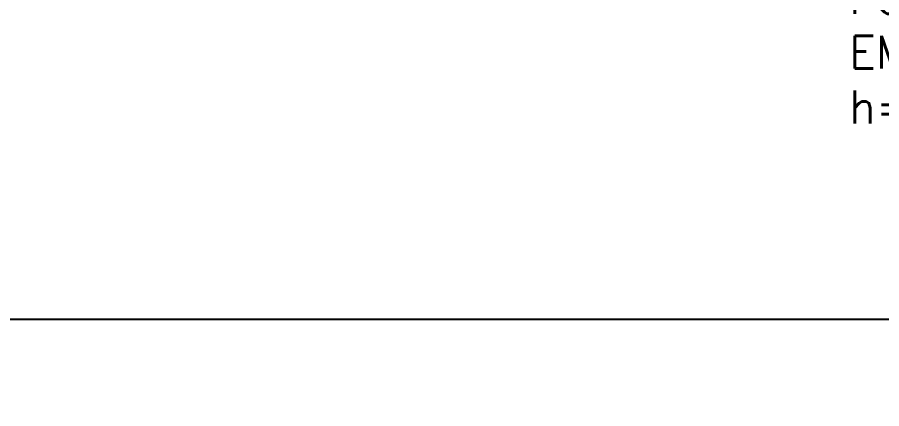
# Model space of a CAD drawing. Header units: millimetres. Extents: x 182 to 575, y -105 to 95.
# Drawn here: x 313.836 to 318.567, y 19.542 to 21.683 of the extents above; entities that cross this region are included whole.
import ezdxf
from ezdxf import colors
from ezdxf.entities.mleader import LeaderData, LeaderLine
from ezdxf.math import Vec2, Vec3

# ---------------------------------------------------------------- set-up
doc = ezdxf.new("R2010")
doc.units = ezdxf.units.MM
doc.header["$MEASUREMENT"] = 0
doc.layers.add('base', color=253, linetype='Continuous')
doc.layers.add('FORRO', color=253, linetype='Continuous')
doc.styles.get("Standard").update_dxf_attribs({"font": 'romans.shx'})

msp = doc.modelspace()

# ---------------------------------------------------------------- linework, layer by layer
at = {"layer": 'base'}
msp.add_lwpolyline([(348.455, 20.0304), (301.9392, 20.0304), (301.9392, 36.8133), (348.455, 36.8133)], close=True, dxfattribs=at)

# ---------------------------------------------------------------- leaders
at = {"layer": 'FORRO', "color": 2}
ml = msp.add_multileader_mtext('Standard', dxfattribs=at)
ml.set_content('FORRO BAFFLE ACUSTICO\\PEM REGUAS LINEARES\\Ph= 3,20m', color=2)
ml.set_leader_properties()
ml.build(insert=Vec2(0, 0))
ml.multileader.update_dxf_attribs({"text_right_attachment_type": 6, "dogleg_length": 0.36, "arrow_head_size": 0.18})
ctx = ml.context
ctx.base_point, ctx.char_height, ctx.arrow_head_size, ctx.landing_gap_size, ctx.plane_origin = Vec3(318.2985, 21.7754), 0.18, 0.18, 0.09, Vec3(316.83, 22.8839)
ctx.right_attachment = 6
notes = []
notes.append((ctx, [(0, (1, 1, 0), (317.9385, 21.7754), (1, 0), 0.36, [(0, [(316.7158, 23.6582)], 0, [])])]))
ctx.mtext.insert, ctx.mtext.flow_direction = Vec3(318.3885, 21.8826), 5
for ctx, leaders in notes:
    for number, flags, end, landing, length, lines in leaders:
        leader = LeaderData()
        leader.index, (leader.has_last_leader_line, leader.has_dogleg_vector, leader.attachment_direction) = number, flags
        leader.last_leader_point, leader.dogleg_vector, leader.dogleg_length = Vec3(end), Vec3(landing), length
        for number, points, colour, breaks in lines:
            line = LeaderLine()
            line.index, line.vertices, line.color, line.breaks = number, Vec3.list(points), colors.encode_raw_color(colour), breaks
            leader.lines.append(line)
        ctx.leaders.append(leader)

doc.saveas('drawing.dxf')
